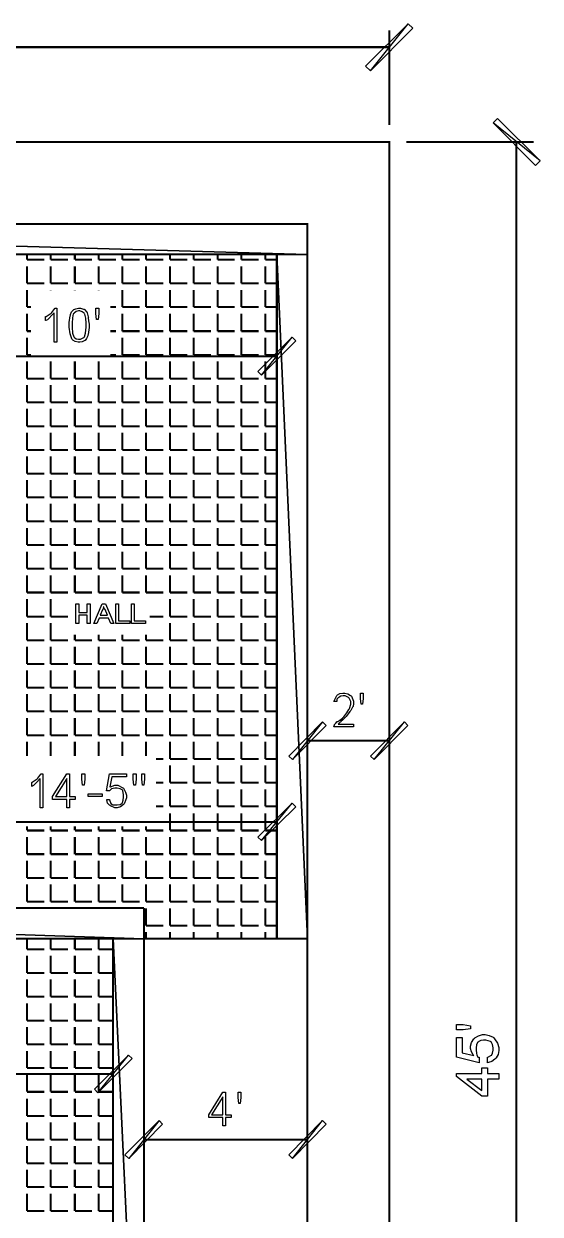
# Model space of a CAD drawing. Extents: x 0.3 to 7.8, y 0.3 to 11.5.
# Drawn here: x 5.24 to 7.78, y 5.43 to 11.29 of the extents above; entities that cross this region are included whole.
import ezdxf

# ---------------------------------------------------------------- set-up
doc = ezdxf.new("R2010")
doc.units = 0
doc.layers.get('0').update_dxf_attribs({"linetype": 'CONTINUOUS'})

msp = doc.modelspace()

# ---------------------------------------------------------------- linework, layer by layer
at = {"color": 0}
for points in [[(6.91997, 11.085), (6.94336, 11.0617), (7.12999, 11.2933), (6.91997, 11.085)], [(6.94336, 11.0617), (7.12999, 11.2933), (7.15169, 11.2717), (6.94336, 11.0617)], [(7.77832, 10.6183), (7.54665, 10.805), (7.56836, 10.8267), (7.77832, 10.6183)], [(7.75499, 10.595), (7.77832, 10.6183), (7.54665, 10.805), (7.75499, 10.595)], [(5.40164, 9.72667), (5.38775, 9.72667), (5.38775, 9.87033), (5.38644, 9.86882), (5.37001, 9.85167), (5.368, 9.84928), (5.36529, 9.84603), (5.35542, 9.83653), (5.34771, 9.83251), (5.34608, 9.83192), (5.34608, 9.85167), (5.34885, 9.85303), (5.3731, 9.86914), (5.37517, 9.87099), (5.37711, 9.87244), (5.39187, 9.89154), (5.39274, 9.89333), (5.40164, 9.89333), (5.40164, 9.72667)], [(5.46289, 9.81), (5.46289, 9.82226), (5.46739, 9.85568), (5.46832, 9.85906), (5.46875, 9.86187), (5.47433, 9.87517), (5.48258, 9.88525), (5.48438, 9.88639), (5.48551, 9.88699), (5.49561, 9.89074), (5.50749, 9.89333), (5.5115, 9.89333), (5.51742, 9.89333), (5.53321, 9.88883), (5.53515, 9.88792), (5.53683, 9.88633), (5.54958, 9.8744), (5.55013, 9.87272), (5.55035, 9.8705), (5.5561, 9.85081), (5.55664, 9.84842), (5.55632, 9.84521), (5.55789, 9.83046), (5.56011, 9.81515), (5.56011, 9.81), (5.56011, 9.79775), (5.55556, 9.76432), (5.55469, 9.76096), (5.55306, 9.75706), (5.54682, 9.74322), (5.54021, 9.73481), (5.53842, 9.73361), (5.53614, 9.73188), (5.52561, 9.72754), (5.51503, 9.72667), (5.5115, 9.72667), (5.50646, 9.72667), (5.49138, 9.7296), (5.47971, 9.73643), (5.47765, 9.73839), (5.4751, 9.74169), (5.46642, 9.76764), (5.46289, 9.79943), (5.46289, 9.81)], [(5.47678, 9.81), (5.47678, 9.80024), (5.47922, 9.77078), (5.48508, 9.7525), (5.48676, 9.75076), (5.48757, 9.74821), (5.49664, 9.74186), (5.50776, 9.74056), (5.5115, 9.74056), (5.51768, 9.74056), (5.53456, 9.74924), (5.53624, 9.75097), (5.53754, 9.75185), (5.54318, 9.76964), (5.54622, 9.79992), (5.54622, 9.81), (5.54622, 9.81874), (5.54411, 9.84483), (5.53933, 9.86328), (5.53797, 9.86556), (5.53614, 9.86789), (5.52642, 9.87597), (5.51503, 9.87944), (5.51129, 9.87944), (5.50754, 9.87944), (5.49631, 9.87642), (5.48639, 9.86936), (5.48438, 9.86729), (5.48247, 9.86458), (5.47771, 9.84506), (5.47678, 9.81879), (5.47678, 9.81)], [(5.59657, 9.83778), (5.59353, 9.86708), (5.59353, 9.89333), (5.60742, 9.89333), (5.60742, 9.86708), (5.60417, 9.83778), (5.59657, 9.83778)], [(6.38997, 9.58165), (6.40831, 9.56332), (6.55832, 9.75), (6.38997, 9.58165)], [(6.40831, 9.56332), (6.55832, 9.75), (6.57667, 9.73167), (6.40831, 9.56332)], [(5.49561, 8.34), (5.49561, 8.43722), (5.5095, 8.43722), (5.5095, 8.39556), (5.55117, 8.39556), (5.55117, 8.43722), (5.56506, 8.43722), (5.56506, 8.34), (5.55117, 8.34), (5.55117, 8.38167), (5.5095, 8.38167), (5.5095, 8.34), (5.49561, 8.34)], [(5.58388, 8.34), (5.62446, 8.43722), (5.64051, 8.43722), (5.6811, 8.34), (5.66721, 8.34), (5.65549, 8.36778), (5.60949, 8.36778), (5.59776, 8.34), (5.58388, 8.34)], [(5.61513, 8.38167), (5.64985, 8.38167), (5.63835, 8.40944), (5.63644, 8.41146), (5.63265, 8.41911), (5.6326, 8.42313), (5.63249, 8.42333), (5.63151, 8.42247), (5.62706, 8.41032), (5.62642, 8.40881), (5.61513, 8.38167)], [(5.69157, 8.34), (5.69157, 8.43722), (5.70546, 8.43722), (5.70546, 8.35389), (5.76101, 8.35389), (5.76101, 8.34), (5.69157, 8.34)], [(5.7685, 8.34), (5.7685, 8.43722), (5.78239, 8.43722), (5.78239, 8.35389), (5.83794, 8.35389), (5.83794, 8.34), (5.7685, 8.34)], [(6.86111, 7.84565), (6.86111, 7.83176), (6.76389, 7.83176), (6.76383, 7.83274), (6.76617, 7.84218), (6.76671, 7.84304), (6.76731, 7.84358), (6.77279, 7.84999), (6.78071, 7.85758), (6.78256, 7.85867), (6.78396, 7.85878), (6.79383, 7.86518), (6.80588, 7.87537), (6.80838, 7.87733), (6.81201, 7.88151), (6.82736, 7.90076), (6.83811, 7.91672), (6.83942, 7.91922), (6.84017, 7.92144), (6.84722, 7.94374), (6.84722, 7.95111), (6.84722, 7.95703), (6.83925, 7.97319), (6.83768, 7.97478), (6.83572, 7.97607), (6.81879, 7.98454), (6.81315, 7.98454), (6.80931, 7.98454), (6.79775, 7.98269), (6.78911, 7.9784), (6.78754, 7.97715), (6.7851, 7.97542), (6.77908, 7.96756), (6.77778, 7.95893), (6.77778, 7.95676), (6.76389, 7.95676), (6.76476, 7.96018), (6.77854, 7.98606), (6.78039, 7.98779), (6.78201, 7.98931), (6.79394, 7.99539), (6.80865, 7.99843), (6.81358, 7.99843), (6.81819, 7.99843), (6.83219, 7.99501), (6.84614, 7.98703), (6.84831, 7.98475), (6.85032, 7.98253), (6.86111, 7.95899), (6.86111, 7.95111), (6.86111, 7.94612), (6.85801, 7.93278), (6.85742, 7.93115), (6.85596, 7.92936), (6.8469, 7.91217), (6.84549, 7.91032), (6.84304, 7.90776), (6.83356, 7.89611), (6.82362, 7.88303), (6.82096, 7.87972), (6.81808, 7.87646), (6.80669, 7.86513), (6.7985, 7.85835), (6.79731, 7.85736), (6.79557, 7.85542), (6.78982, 7.85004), (6.78592, 7.84662), (6.78515, 7.84565), (6.86111, 7.84565)], [(6.89757, 7.94288), (6.89453, 7.97217), (6.89453, 7.99843), (6.90842, 7.99843), (6.90842, 7.97217), (6.90517, 7.94288), (6.89757, 7.94288)], [(6.70833, 7.85667), (6.56, 7.67165), (6.54167, 7.68832), (6.70833, 7.85667)], [(6.72667, 7.83832), (6.70833, 7.85667), (6.56, 7.67165), (6.72667, 7.83832)], [(6.94336, 7.68832), (6.96164, 7.67165), (7.11165, 7.85667), (6.94336, 7.68832)], [(6.96164, 7.67165), (7.11165, 7.85667), (7.12831, 7.83832), (6.96164, 7.67165)], [(5.33328, 7.43332), (5.31939, 7.43332), (5.31939, 7.57699), (5.31808, 7.57547), (5.30165, 7.55832), (5.29964, 7.55593), (5.29693, 7.55268), (5.28706, 7.54318), (5.27935, 7.53917), (5.27772, 7.53857), (5.27772, 7.55832), (5.28049, 7.55968), (5.30474, 7.57579), (5.30681, 7.57764), (5.30875, 7.5791), (5.32351, 7.59819), (5.32438, 7.59999), (5.33328, 7.59999), (5.33328, 7.43332)], [(5.45008, 7.43332), (5.45008, 7.47499), (5.38064, 7.47499), (5.38064, 7.48887), (5.45008, 7.59999), (5.46397, 7.59999), (5.46397, 7.48887), (5.49175, 7.48887), (5.49175, 7.47499), (5.46397, 7.47499), (5.46397, 7.43332), (5.45008, 7.43332)], [(5.45008, 7.48887), (5.45008, 7.57764), (5.39453, 7.48887), (5.45008, 7.48887)], [(5.52821, 7.54443), (5.52518, 7.57374), (5.52518, 7.59999), (5.53907, 7.59999), (5.53907, 7.57374), (5.53581, 7.54443), (5.52821, 7.54443)], [(5.64649, 7.47499), (5.66038, 7.47499), (5.66075, 7.47271), (5.66726, 7.45535), (5.66818, 7.45415), (5.66846, 7.45242), (5.67626, 7.44808), (5.68907, 7.44721), (5.69336, 7.44721), (5.69835, 7.44721), (5.71332, 7.45014), (5.72353, 7.45697), (5.72439, 7.45893), (5.72456, 7.45996), (5.72738, 7.47131), (5.72982, 7.48563), (5.72982, 7.4904), (5.72982, 7.49772), (5.72547, 7.51796), (5.72461, 7.51969), (5.72304, 7.52126), (5.71289, 7.52746), (5.69743, 7.53054), (5.69228, 7.53054), (5.68668, 7.53054), (5.67074, 7.52729), (5.66992, 7.52664), (5.6684, 7.52522), (5.6639, 7.52094), (5.66114, 7.51768), (5.66038, 7.51665), (5.64649, 7.51665), (5.66038, 7.59999), (5.74371, 7.59999), (5.74371, 7.5861), (5.67188, 7.5861), (5.66254, 7.5364), (5.66476, 7.53728), (5.68604, 7.54443), (5.69314, 7.54443), (5.7021, 7.54443), (5.72651, 7.53196), (5.72894, 7.52946), (5.73031, 7.52593), (5.73833, 7.51101), (5.74371, 7.49636), (5.74371, 7.49149), (5.74371, 7.48188), (5.7341, 7.45578), (5.73221, 7.45307), (5.72965, 7.44933), (5.71517, 7.43756), (5.69894, 7.43332), (5.69358, 7.43332), (5.68604, 7.43332), (5.66596, 7.44276), (5.66342, 7.44461), (5.6606, 7.44558), (5.65115, 7.45654), (5.64675, 7.47185), (5.64649, 7.47499)], [(5.7806, 7.54443), (5.77713, 7.57437), (5.77713, 7.59999), (5.79101, 7.59999), (5.79101, 7.57437), (5.78797, 7.54443), (5.7806, 7.54443)], [(5.82206, 7.54443), (5.81879, 7.57437), (5.81879, 7.59999), (5.83268, 7.59999), (5.83268, 7.57437), (5.82943, 7.54443), (5.82206, 7.54443)], [(5.55561, 7.48887), (5.55561, 7.50276), (5.62506, 7.50276), (5.62506, 7.48887), (5.55561, 7.48887)], [(6.38997, 7.28836), (6.40831, 7.27165), (6.55832, 7.45665), (6.38997, 7.28836)], [(6.40831, 7.27165), (6.55832, 7.45665), (6.57667, 7.43832), (6.40831, 7.27165)], [(7.43608, 6.34571), (7.39942, 6.33942), (7.36664, 6.33942), (7.36664, 6.36719), (7.39942, 6.36719), (7.43608, 6.36068), (7.43608, 6.34571)], [(7.51942, 6.17811), (7.51942, 6.20589), (7.52171, 6.20643), (7.53907, 6.2149), (7.54025, 6.2161), (7.54081, 6.21647), (7.5446, 6.22592), (7.54719, 6.24072), (7.54719, 6.24561), (7.54719, 6.25108), (7.54428, 6.26747), (7.53743, 6.28043), (7.53549, 6.28163), (7.53331, 6.28239), (7.51133, 6.28922), (7.50401, 6.28922), (7.49946, 6.28922), (7.48579, 6.28738), (7.47646, 6.2831), (7.47472, 6.28185), (7.472, 6.28011), (7.46522, 6.26807), (7.46386, 6.25028), (7.46386, 6.24431), (7.46386, 6.23964), (7.46485, 6.22558), (7.46712, 6.21556), (7.46778, 6.21371), (7.46804, 6.21153), (7.47174, 6.20535), (7.47672, 6.2054), (7.47775, 6.20589), (7.47775, 6.17811), (7.36664, 6.20589), (7.36664, 6.30311), (7.39442, 6.30311), (7.39442, 6.22715), (7.45215, 6.21392), (7.44928, 6.21636), (7.43983, 6.23204), (7.43608, 6.24778), (7.43608, 6.25299), (7.43608, 6.25906), (7.44075, 6.27713), (7.45161, 6.29531), (7.45475, 6.29833), (7.45742, 6.30072), (7.47526, 6.31119), (7.4955, 6.317), (7.50228, 6.317), (7.5084, 6.317), (7.52681, 6.31288), (7.54688, 6.30328), (7.55024, 6.30051), (7.5541, 6.29622), (7.56842, 6.27522), (7.57497, 6.25288), (7.57497, 6.24539), (7.57497, 6.23856), (7.57118, 6.21793), (7.56228, 6.20176), (7.55979, 6.19874), (7.55621, 6.19521), (7.54053, 6.18375), (7.5236, 6.17854), (7.51942, 6.17811)], [(5.58664, 6.04833), (5.60335, 6.03), (5.75331, 6.215), (5.58664, 6.04833)], [(5.60335, 6.03), (5.75331, 6.215), (5.77165, 6.19835), (5.60335, 6.03)], [(7.57497, 6.09717), (7.51942, 6.09717), (7.51942, 6.01383), (7.49164, 6.01383), (7.36664, 6.11106), (7.36664, 6.12494), (7.49164, 6.12494), (7.49164, 6.15272), (7.51942, 6.15272), (7.51942, 6.12494), (7.57497, 6.12494), (7.57497, 6.09717)], [(7.49164, 6.09717), (7.41743, 6.09717), (7.49164, 6.04226), (7.49164, 6.09717)], [(6.21778, 5.86675), (6.21778, 5.90842), (6.14833, 5.90842), (6.14833, 5.92231), (6.21778, 6.03342), (6.23167, 6.03342), (6.23167, 5.92231), (6.25944, 5.92231), (6.25944, 5.90842), (6.23167, 5.90842), (6.23167, 5.86675), (6.21778, 5.86675)], [(6.21778, 5.92231), (6.21778, 6.01107), (6.16222, 5.92231), (6.21778, 5.92231)], [(6.2959, 5.97786), (6.29286, 6.00717), (6.29286, 6.03342), (6.30675, 6.03342), (6.30675, 6.00717), (6.3035, 5.97786), (6.2959, 5.97786)], [(5.905, 5.89333), (5.75499, 5.70665), (5.73665, 5.72499), (5.905, 5.89333)], [(5.92165, 5.875), (5.905, 5.89333), (5.75499, 5.70665), (5.92165, 5.875)], [(6.54167, 5.72499), (6.56, 5.70665), (6.70833, 5.89333), (6.54167, 5.72499)], [(6.56, 5.70665), (6.70833, 5.89333), (6.72667, 5.875), (6.56, 5.70665)]]:
    msp.add_lwpolyline(points, close=True, dxfattribs=at)
at = {"color": 0, "const_width": 0.01}
for points in [[(7.03668, 10.795), (7.03668, 11.2617)], [(1.00168, 11.1783), (7.03668, 11.1783)], [(7.12001, 10.7116), (7.74669, 10.7116)], [(7.66168, 1.66), (7.66168, 10.7116)], [(6.48335, 9.33664), (6.48335, 9.72331)], [(4.47168, 9.65668), (6.48335, 9.65668)], [(6.48335, 8.25667), (6.48335, 7.29665)], [(6.63336, 7.76335), (7.03668, 7.76335)], [(3.59169, 7.36333), (6.48335, 7.36333)], [(3.66667, 6.12332), (5.67833, 6.12332)], [(5.83003, 6.02001), (5.83003, 5.73335)], [(6.63336, 6.02001), (6.63336, 5.73335)], [(5.83003, 5.80003), (6.63336, 5.80003)]]:
    msp.add_lwpolyline(points, dxfattribs=at)
at = {"color": 5, "const_width": 0.01}
msp.add_lwpolyline([(1.00168, 1.66), (7.03668, 1.66), (7.03668, 10.7116), (1.00168, 10.7116), (1.00168, 1.66)], close=True, dxfattribs=at)
for points in [[(6.63336, 2.11333), (6.63336, 10.3083), (1.35335, 10.3083), (1.35335, 2.11333)], [(6.48335, 10.1583), (1.50499, 10.1583), (1.50499, 6.94)], [(6.48335, 6.78836), (6.48335, 10.1583)], [(5.83003, 6.94), (3.59169, 6.94)], [(5.83003, 3.41997), (5.83003, 6.94)], [(3.66667, 6.78836), (5.67833, 6.78836)], [(5.67833, 3.57167), (5.67833, 6.78836)], [(6.48335, 6.78836), (5.83003, 6.78836)], [(6.48335, 6.78836), (6.63336, 6.78836)]]:
    msp.add_lwpolyline(points, dxfattribs=at)
at = {"color": 92}
for points in [[(1.35335, 10.3083), (6.63336, 10.1583), (1.35335, 10.1583), (1.35335, 10.3083)], [(1.35335, 10.3083), (6.63336, 10.3083), (6.63336, 10.1583), (1.35335, 10.3083)], [(6.48335, 10.1583), (6.63336, 6.78836), (6.48335, 6.78836), (6.48335, 10.1583)], [(6.48335, 10.1583), (6.63336, 10.1583), (6.63336, 6.78836), (6.48335, 10.1583)], [(1.35335, 6.94), (5.83003, 6.78836), (1.35335, 6.78836), (1.35335, 6.94)], [(1.35335, 6.94), (5.83003, 6.94), (5.83003, 6.78836), (1.35335, 6.94)], [(5.67833, 6.78836), (5.83003, 3.57167), (5.67833, 3.57167), (5.67833, 6.78836)], [(5.67833, 6.78836), (5.83003, 6.78836), (5.83003, 3.57167), (5.67833, 6.78836)]]:
    msp.add_lwpolyline(points, close=True, dxfattribs=at)
at = {"color": 6, "const_width": 0.01}
for points in [[(5.25499, 10.1317), (5.25499, 10.1583)], [(5.37169, 10.1317), (5.37169, 10.1583)], [(5.49001, 10.1317), (5.49001, 10.1583)], [(5.60667, 10.1317), (5.60667, 10.1583)], [(5.72331, 10.1317), (5.72331, 10.1583)], [(5.84, 10.1317), (5.84, 10.1583)], [(5.95833, 10.1317), (5.95833, 10.1583)], [(6.07497, 10.1317), (6.07497, 10.1583)], [(6.19168, 10.1317), (6.19168, 10.1583)], [(6.30832, 10.1317), (6.30832, 10.1583)], [(6.42665, 10.1317), (6.42665, 10.1583)], [(5.25499, 10.1317), (5.34, 10.1317)], [(5.25499, 10.015), (5.25499, 10.1)], [(5.37169, 10.1317), (5.45665, 10.1317)], [(5.37169, 10.015), (5.37169, 10.1)], [(5.49001, 10.1317), (5.57497, 10.1317)], [(5.49001, 10.015), (5.49001, 10.1)], [(5.60667, 10.1317), (5.69168, 10.1317)], [(5.60667, 10.015), (5.60667, 10.1)], [(5.72331, 10.1317), (5.80832, 10.1317)], [(5.72331, 10.015), (5.72331, 10.1)], [(5.84, 10.1317), (5.92503, 10.1317)], [(5.84, 10.015), (5.84, 10.1)], [(5.95833, 10.1317), (6.04335, 10.1317)], [(5.95833, 10.015), (5.95833, 10.1)], [(6.07497, 10.1317), (6.16, 10.1317)], [(6.07497, 10.015), (6.07497, 10.1)], [(6.19168, 10.1317), (6.27669, 10.1317)], [(6.19168, 10.015), (6.19168, 10.1)], [(6.30832, 10.1317), (6.39333, 10.1317)], [(6.30832, 10.015), (6.30832, 10.1)], [(6.42665, 10.1317), (6.48335, 10.1317)], [(6.42665, 10.015), (6.42665, 10.1)], [(5.25499, 10.015), (5.34, 10.015)], [(5.25499, 9.89833), (5.25499, 9.98335)], [(5.37169, 10.015), (5.45665, 10.015)], [(5.37169, 9.98167), (5.37169, 9.98335)], [(5.49001, 10.015), (5.57497, 10.015)], [(5.49001, 9.98167), (5.49001, 9.98335)], [(5.60667, 10.015), (5.69168, 10.015)], [(5.60667, 9.98167), (5.60667, 9.98335)], [(5.72331, 10.015), (5.80832, 10.015)], [(5.72331, 9.89833), (5.72331, 9.98335)], [(5.84, 10.015), (5.92503, 10.015)], [(5.84, 9.89833), (5.84, 9.98335)], [(5.95833, 10.015), (6.04335, 10.015)], [(5.95833, 9.89833), (5.95833, 9.98335)], [(6.07497, 10.015), (6.16, 10.015)], [(6.07497, 9.89833), (6.07497, 9.98335)], [(6.19168, 10.015), (6.27669, 10.015)], [(6.19168, 9.89833), (6.19168, 9.98335)], [(6.30832, 10.015), (6.39333, 10.015)], [(6.30832, 9.89833), (6.30832, 9.98335)], [(6.42665, 10.015), (6.48335, 10.015)], [(6.42665, 9.89833), (6.42665, 9.98335)], [(5.25499, 9.89833), (5.27501, 9.89833)], [(5.25499, 9.78), (5.25499, 9.86664)], [(5.66499, 9.89833), (5.69168, 9.89833)], [(5.72331, 9.89833), (5.80832, 9.89833)], [(5.72331, 9.78), (5.72331, 9.86664)], [(5.84, 9.89833), (5.92503, 9.89833)], [(5.84, 9.78), (5.84, 9.86664)], [(5.95833, 9.89833), (6.04335, 9.89833)], [(5.95833, 9.78), (5.95833, 9.86664)], [(6.07497, 9.89833), (6.16, 9.89833)], [(6.07497, 9.78), (6.07497, 9.86664)], [(6.19168, 9.89833), (6.27669, 9.89833)], [(6.19168, 9.78), (6.19168, 9.86664)], [(6.30832, 9.89833), (6.39333, 9.89833)], [(6.30832, 9.78), (6.30832, 9.86664)], [(6.42665, 9.89833), (6.48335, 9.89833)], [(6.42665, 9.78), (6.42665, 9.86664)], [(5.25499, 9.78), (5.27501, 9.78)], [(5.25499, 9.66336), (5.25499, 9.74832)], [(5.66499, 9.78), (5.69168, 9.78)], [(5.72331, 9.78), (5.80832, 9.78)], [(5.72331, 9.66336), (5.72331, 9.74832)], [(5.84, 9.78), (5.92503, 9.78)], [(5.84, 9.66336), (5.84, 9.74832)], [(5.95833, 9.78), (6.04335, 9.78)], [(5.95833, 9.66336), (5.95833, 9.74832)], [(6.07497, 9.78), (6.16, 9.78)], [(6.07497, 9.66336), (6.07497, 9.74832)], [(6.19168, 9.78), (6.27669, 9.78)], [(6.19168, 9.66336), (6.19168, 9.74832)], [(6.30832, 9.78), (6.39333, 9.78)], [(6.30832, 9.66336), (6.30832, 9.74832)], [(6.42665, 9.78), (6.48335, 9.78)], [(6.42665, 9.66336), (6.42665, 9.74832)], [(5.25499, 9.66336), (5.27501, 9.66336)], [(5.25499, 9.54665), (5.25499, 9.63167)], [(5.37169, 9.54665), (5.37169, 9.63167)], [(5.49001, 9.54665), (5.49001, 9.63167)], [(5.60667, 9.54665), (5.60667, 9.63167)], [(5.66499, 9.66336), (5.69168, 9.66336)], [(5.72331, 9.66336), (5.80832, 9.66336)], [(5.72331, 9.54665), (5.72331, 9.63167)], [(5.84, 9.66336), (5.92503, 9.66336)], [(5.84, 9.54665), (5.84, 9.63167)], [(5.95833, 9.66336), (6.04335, 9.66336)], [(5.95833, 9.54665), (5.95833, 9.63167)], [(6.07497, 9.66336), (6.16, 9.66336)], [(6.07497, 9.54665), (6.07497, 9.63167)], [(6.19168, 9.66336), (6.27669, 9.66336)], [(6.19168, 9.54665), (6.19168, 9.63167)], [(6.30832, 9.66336), (6.39333, 9.66336)], [(6.30832, 9.54665), (6.30832, 9.63167)], [(6.42665, 9.66336), (6.48335, 9.66336)], [(6.42665, 9.54665), (6.42665, 9.63167)], [(5.25499, 9.54665), (5.34, 9.54665)], [(5.25499, 9.43001), (5.25499, 9.51497)], [(5.37169, 9.54665), (5.45665, 9.54665)], [(5.37169, 9.43001), (5.37169, 9.51497)], [(5.49001, 9.54665), (5.57497, 9.54665)], [(5.49001, 9.43001), (5.49001, 9.51497)], [(5.60667, 9.54665), (5.69168, 9.54665)], [(5.60667, 9.43001), (5.60667, 9.51497)], [(5.72331, 9.54665), (5.80832, 9.54665)], [(5.72331, 9.43001), (5.72331, 9.51497)], [(5.84, 9.54665), (5.92503, 9.54665)], [(5.84, 9.43001), (5.84, 9.51497)], [(5.95833, 9.54665), (6.04335, 9.54665)], [(5.95833, 9.43001), (5.95833, 9.51497)], [(6.07497, 9.54665), (6.16, 9.54665)], [(6.07497, 9.43001), (6.07497, 9.51497)], [(6.19168, 9.54665), (6.27669, 9.54665)], [(6.19168, 9.43001), (6.19168, 9.51497)], [(6.30832, 9.54665), (6.39333, 9.54665)], [(6.30832, 9.43001), (6.30832, 9.51497)], [(6.42665, 9.54665), (6.48335, 9.54665)], [(6.42665, 9.43001), (6.42665, 9.51497)], [(5.25499, 9.43001), (5.34, 9.43001)], [(5.25499, 9.31168), (5.25499, 9.39833)], [(5.37169, 9.43001), (5.45665, 9.43001)], [(5.37169, 9.31168), (5.37169, 9.39833)], [(5.49001, 9.43001), (5.57497, 9.43001)], [(5.49001, 9.31168), (5.49001, 9.39833)], [(5.60667, 9.43001), (5.69168, 9.43001)], [(5.60667, 9.31168), (5.60667, 9.39833)], [(5.72331, 9.43001), (5.80832, 9.43001)], [(5.72331, 9.31168), (5.72331, 9.39833)], [(5.84, 9.43001), (5.92503, 9.43001)], [(5.84, 9.31168), (5.84, 9.39833)], [(5.95833, 9.43001), (6.04335, 9.43001)], [(5.95833, 9.31168), (5.95833, 9.39833)], [(6.07497, 9.43001), (6.16, 9.43001)], [(6.07497, 9.31168), (6.07497, 9.39833)], [(6.19168, 9.43001), (6.27669, 9.43001)], [(6.19168, 9.31168), (6.19168, 9.39833)], [(6.30832, 9.43001), (6.39333, 9.43001)], [(6.30832, 9.31168), (6.30832, 9.39833)], [(6.42665, 9.43001), (6.48335, 9.43001)], [(6.42665, 9.31168), (6.42665, 9.39833)], [(5.25499, 9.31168), (5.34, 9.31168)], [(5.25499, 9.19499), (5.25499, 9.28)], [(5.37169, 9.31168), (5.45665, 9.31168)], [(5.37169, 9.19499), (5.37169, 9.28)], [(5.49001, 9.31168), (5.57497, 9.31168)], [(5.49001, 9.19499), (5.49001, 9.28)], [(5.60667, 9.31168), (5.69168, 9.31168)], [(5.60667, 9.19499), (5.60667, 9.28)], [(5.72331, 9.31168), (5.80832, 9.31168)], [(5.72331, 9.19499), (5.72331, 9.28)], [(5.84, 9.31168), (5.92503, 9.31168)], [(5.84, 9.19499), (5.84, 9.28)], [(5.95833, 9.31168), (6.04335, 9.31168)], [(5.95833, 9.19499), (5.95833, 9.28)], [(6.07497, 9.31168), (6.16, 9.31168)], [(6.07497, 9.19499), (6.07497, 9.28)], [(6.19168, 9.31168), (6.27669, 9.31168)], [(6.19168, 9.19499), (6.19168, 9.28)], [(6.30832, 9.31168), (6.39333, 9.31168)], [(6.30832, 9.19499), (6.30832, 9.28)], [(6.42665, 9.31168), (6.48335, 9.31168)], [(6.42665, 9.19499), (6.42665, 9.28)], [(5.25499, 9.19499), (5.34, 9.19499)], [(5.25499, 9.07835), (5.25499, 9.16336)], [(5.37169, 9.19499), (5.45665, 9.19499)], [(5.37169, 9.07835), (5.37169, 9.16336)], [(5.49001, 9.19499), (5.57497, 9.19499)], [(5.49001, 9.07835), (5.49001, 9.16336)], [(5.60667, 9.19499), (5.69168, 9.19499)], [(5.60667, 9.07835), (5.60667, 9.16336)], [(5.72331, 9.19499), (5.80832, 9.19499)], [(5.72331, 9.07835), (5.72331, 9.16336)], [(5.84, 9.19499), (5.92503, 9.19499)], [(5.84, 9.07835), (5.84, 9.16336)], [(5.95833, 9.19499), (6.04335, 9.19499)], [(5.95833, 9.07835), (5.95833, 9.16336)], [(6.07497, 9.19499), (6.16, 9.19499)], [(6.07497, 9.07835), (6.07497, 9.16336)], [(6.19168, 9.19499), (6.27669, 9.19499)], [(6.19168, 9.07835), (6.19168, 9.16336)], [(6.30832, 9.19499), (6.39333, 9.19499)], [(6.30832, 9.07835), (6.30832, 9.16336)], [(6.42665, 9.19499), (6.48335, 9.19499)], [(6.42665, 9.07835), (6.42665, 9.16336)], [(5.25499, 9.07835), (5.34, 9.07835)], [(5.25499, 8.96164), (5.25499, 9.04665)], [(5.37169, 9.07835), (5.45665, 9.07835)], [(5.37169, 8.96164), (5.37169, 9.04665)], [(5.49001, 9.07835), (5.57497, 9.07835)], [(5.49001, 8.96164), (5.49001, 9.04665)], [(5.60667, 9.07835), (5.69168, 9.07835)], [(5.60667, 8.96164), (5.60667, 9.04665)], [(5.72331, 9.07835), (5.80832, 9.07835)], [(5.72331, 8.96164), (5.72331, 9.04665)], [(5.84, 9.07835), (5.92503, 9.07835)], [(5.84, 8.96164), (5.84, 9.04665)], [(5.95833, 9.07835), (6.04335, 9.07835)], [(5.95833, 8.96164), (5.95833, 9.04665)], [(6.07497, 9.07835), (6.16, 9.07835)], [(6.07497, 8.96164), (6.07497, 9.04665)], [(6.19168, 9.07835), (6.27669, 9.07835)], [(6.19168, 8.96164), (6.19168, 9.04665)], [(6.30832, 9.07835), (6.39333, 9.07835)], [(6.30832, 8.96164), (6.30832, 9.04665)], [(6.42665, 9.07835), (6.48335, 9.07835)], [(6.42665, 8.96164), (6.42665, 9.04665)], [(5.25499, 8.96164), (5.34, 8.96164)], [(5.25499, 8.84332), (5.25499, 8.93001)], [(5.37169, 8.96164), (5.45665, 8.96164)], [(5.37169, 8.84332), (5.37169, 8.93001)], [(5.49001, 8.96164), (5.57497, 8.96164)], [(5.49001, 8.84332), (5.49001, 8.93001)], [(5.60667, 8.96164), (5.69168, 8.96164)], [(5.60667, 8.84332), (5.60667, 8.93001)], [(5.72331, 8.96164), (5.80832, 8.96164)], [(5.72331, 8.84332), (5.72331, 8.93001)], [(5.84, 8.96164), (5.92503, 8.96164)], [(5.84, 8.84332), (5.84, 8.93001)], [(5.95833, 8.96164), (6.04335, 8.96164)], [(5.95833, 8.84332), (5.95833, 8.93001)], [(6.07497, 8.96164), (6.16, 8.96164)], [(6.07497, 8.84332), (6.07497, 8.93001)], [(6.19168, 8.96164), (6.27669, 8.96164)], [(6.19168, 8.84332), (6.19168, 8.93001)], [(6.30832, 8.96164), (6.39333, 8.96164)], [(6.30832, 8.84332), (6.30832, 8.93001)], [(6.42665, 8.96164), (6.48335, 8.96164)], [(6.42665, 8.84332), (6.42665, 8.93001)], [(5.25499, 8.84332), (5.34, 8.84332)], [(5.25499, 8.72667), (5.25499, 8.81168)], [(5.37169, 8.84332), (5.45665, 8.84332)], [(5.37169, 8.72667), (5.37169, 8.81168)], [(5.49001, 8.84332), (5.57497, 8.84332)], [(5.49001, 8.72667), (5.49001, 8.81168)], [(5.60667, 8.84332), (5.69168, 8.84332)], [(5.60667, 8.72667), (5.60667, 8.81168)], [(5.72331, 8.84332), (5.80832, 8.84332)], [(5.72331, 8.72667), (5.72331, 8.81168)], [(5.84, 8.84332), (5.92503, 8.84332)], [(5.84, 8.72667), (5.84, 8.81168)], [(5.95833, 8.84332), (6.04335, 8.84332)], [(5.95833, 8.72667), (5.95833, 8.81168)], [(6.07497, 8.84332), (6.16, 8.84332)], [(6.07497, 8.72667), (6.07497, 8.81168)], [(6.19168, 8.84332), (6.27669, 8.84332)], [(6.19168, 8.72667), (6.19168, 8.81168)], [(6.30832, 8.84332), (6.39333, 8.84332)], [(6.30832, 8.72667), (6.30832, 8.81168)], [(6.42665, 8.84332), (6.48335, 8.84332)], [(6.42665, 8.72667), (6.42665, 8.81168)], [(5.25499, 8.72667), (5.34, 8.72667)], [(5.25499, 8.61003), (5.25499, 8.69499)], [(5.37169, 8.72667), (5.45665, 8.72667)], [(5.37169, 8.61003), (5.37169, 8.69499)], [(5.49001, 8.72667), (5.57497, 8.72667)], [(5.49001, 8.61003), (5.49001, 8.69499)], [(5.60667, 8.72667), (5.69168, 8.72667)], [(5.60667, 8.61003), (5.60667, 8.69499)], [(5.72331, 8.72667), (5.80832, 8.72667)], [(5.72331, 8.61003), (5.72331, 8.69499)], [(5.84, 8.72667), (5.92503, 8.72667)], [(5.84, 8.61003), (5.84, 8.69499)], [(5.95833, 8.72667), (6.04335, 8.72667)], [(5.95833, 8.61003), (5.95833, 8.69499)], [(6.07497, 8.72667), (6.16, 8.72667)], [(6.07497, 8.61003), (6.07497, 8.69499)], [(6.19168, 8.72667), (6.27669, 8.72667)], [(6.19168, 8.61003), (6.19168, 8.69499)], [(6.30832, 8.72667), (6.39333, 8.72667)], [(6.30832, 8.61003), (6.30832, 8.69499)], [(6.42665, 8.72667), (6.48335, 8.72667)], [(6.42665, 8.61003), (6.42665, 8.69499)], [(5.25499, 8.61003), (5.34, 8.61003)], [(5.25499, 8.49333), (5.25499, 8.57835)], [(5.37169, 8.61003), (5.45665, 8.61003)], [(5.37169, 8.49333), (5.37169, 8.57835)], [(5.49001, 8.61003), (5.57497, 8.61003)], [(5.49001, 8.49333), (5.49001, 8.57835)], [(5.60667, 8.61003), (5.69168, 8.61003)], [(5.60667, 8.49333), (5.60667, 8.57835)], [(5.72331, 8.61003), (5.80832, 8.61003)], [(5.72331, 8.49333), (5.72331, 8.57835)], [(5.84, 8.61003), (5.92503, 8.61003)], [(5.84, 8.49333), (5.84, 8.57835)], [(5.95833, 8.61003), (6.04335, 8.61003)], [(5.95833, 8.49333), (5.95833, 8.57835)], [(6.07497, 8.61003), (6.16, 8.61003)], [(6.07497, 8.49333), (6.07497, 8.57835)], [(6.19168, 8.61003), (6.27669, 8.61003)], [(6.19168, 8.49333), (6.19168, 8.57835)], [(6.30832, 8.61003), (6.39333, 8.61003)], [(6.30832, 8.49333), (6.30832, 8.57835)], [(6.42665, 8.61003), (6.48335, 8.61003)], [(6.42665, 8.49333), (6.42665, 8.57835)], [(5.25499, 8.49333), (5.34, 8.49333)], [(5.37169, 8.49333), (5.45665, 8.49333)], [(5.49001, 8.49333), (5.57497, 8.49333)], [(5.60667, 8.49333), (5.69168, 8.49333)], [(5.72331, 8.49333), (5.80832, 8.49333)], [(5.84, 8.49333), (5.92503, 8.49333)], [(5.95833, 8.49333), (6.04335, 8.49333)], [(6.07497, 8.49333), (6.16, 8.49333)], [(6.19168, 8.49333), (6.27669, 8.49333)], [(6.30832, 8.49333), (6.39333, 8.49333)], [(6.42665, 8.49333), (6.48335, 8.49333)], [(5.25499, 8.375), (5.25499, 8.46164)], [(5.37169, 8.375), (5.37169, 8.46164)], [(5.95833, 8.375), (5.95833, 8.46164)], [(6.07497, 8.375), (6.07497, 8.46164)], [(6.19168, 8.375), (6.19168, 8.46164)], [(6.30832, 8.375), (6.30832, 8.46164)], [(6.42665, 8.375), (6.42665, 8.46164)], [(5.25499, 8.375), (5.34, 8.375)], [(5.25499, 8.25836), (5.25499, 8.34332)], [(5.37169, 8.375), (5.45665, 8.375)], [(5.37169, 8.25836), (5.37169, 8.34332)], [(5.85835, 8.375), (5.92503, 8.375)], [(5.95833, 8.375), (6.04335, 8.375)], [(5.95833, 8.25836), (5.95833, 8.34332)], [(6.07497, 8.375), (6.16, 8.375)], [(6.07497, 8.25836), (6.07497, 8.34332)], [(6.19168, 8.375), (6.27669, 8.375)], [(6.19168, 8.25836), (6.19168, 8.34332)], [(6.30832, 8.375), (6.39333, 8.375)], [(6.30832, 8.25836), (6.30832, 8.34332)], [(6.42665, 8.375), (6.48335, 8.375)], [(6.42665, 8.25836), (6.42665, 8.34332)], [(5.49001, 8.25836), (5.49001, 8.285)], [(5.60667, 8.25836), (5.60667, 8.285)], [(5.72331, 8.25836), (5.72331, 8.285)], [(5.84, 8.25836), (5.84, 8.285)], [(5.25499, 8.25836), (5.34, 8.25836)], [(5.25499, 8.14165), (5.25499, 8.22667)], [(5.37169, 8.25836), (5.45665, 8.25836)], [(5.37169, 8.14165), (5.37169, 8.22667)], [(5.49001, 8.25836), (5.57497, 8.25836)], [(5.49001, 8.14165), (5.49001, 8.22667)], [(5.60667, 8.25836), (5.69168, 8.25836)], [(5.60667, 8.14165), (5.60667, 8.22667)], [(5.72331, 8.25836), (5.80832, 8.25836)], [(5.72331, 8.14165), (5.72331, 8.22667)], [(5.84, 8.25836), (5.92503, 8.25836)], [(5.84, 8.14165), (5.84, 8.22667)], [(5.95833, 8.25836), (6.04335, 8.25836)], [(5.95833, 8.14165), (5.95833, 8.22667)], [(6.07497, 8.25836), (6.16, 8.25836)], [(6.07497, 8.14165), (6.07497, 8.22667)], [(6.19168, 8.25836), (6.27669, 8.25836)], [(6.19168, 8.14165), (6.19168, 8.22667)], [(6.30832, 8.25836), (6.39333, 8.25836)], [(6.30832, 8.14165), (6.30832, 8.22667)], [(6.42665, 8.25836), (6.48335, 8.25836)], [(6.42665, 8.14165), (6.42665, 8.22667)], [(5.25499, 8.14165), (5.34, 8.14165)], [(5.37169, 8.14165), (5.45665, 8.14165)], [(5.49001, 8.14165), (5.57497, 8.14165)], [(5.60667, 8.14165), (5.69168, 8.14165)], [(5.72331, 8.14165), (5.80832, 8.14165)], [(5.84, 8.14165), (5.92503, 8.14165)], [(5.95833, 8.14165), (6.04335, 8.14165)], [(6.07497, 8.14165), (6.16, 8.14165)], [(6.19168, 8.14165), (6.27669, 8.14165)], [(6.30832, 8.14165), (6.39333, 8.14165)], [(6.42665, 8.14165), (6.48335, 8.14165)], [(5.25499, 8.02501), (5.25499, 8.11003)], [(5.37169, 8.02501), (5.37169, 8.11003)], [(5.49001, 8.02501), (5.49001, 8.11003)], [(5.60667, 8.02501), (5.60667, 8.11003)], [(5.72331, 8.02501), (5.72331, 8.11003)], [(5.84, 8.02501), (5.84, 8.11003)], [(5.95833, 8.02501), (5.95833, 8.11003)], [(6.07497, 8.02501), (6.07497, 8.11003)], [(6.19168, 8.02501), (6.19168, 8.11003)], [(6.30832, 8.02501), (6.30832, 8.11003)], [(6.42665, 8.02501), (6.42665, 8.11003)], [(5.25499, 8.02501), (5.34, 8.02501)], [(5.37169, 8.02501), (5.45665, 8.02501)], [(5.49001, 8.02501), (5.57497, 8.02501)], [(5.60667, 8.02501), (5.69168, 8.02501)], [(5.72331, 8.02501), (5.80832, 8.02501)], [(5.84, 8.02501), (5.92503, 8.02501)], [(5.95833, 8.02501), (6.04335, 8.02501)], [(6.07497, 8.02501), (6.16, 8.02501)], [(6.19168, 8.02501), (6.27669, 8.02501)], [(6.30832, 8.02501), (6.39333, 8.02501)], [(6.42665, 8.02501), (6.48335, 8.02501)], [(5.25499, 7.90831), (5.25499, 7.99333)], [(5.37169, 7.90831), (5.37169, 7.99333)], [(5.49001, 7.90831), (5.49001, 7.99333)], [(5.60667, 7.90831), (5.60667, 7.99333)], [(5.72331, 7.90831), (5.72331, 7.99333)], [(5.84, 7.90831), (5.84, 7.99333)], [(5.95833, 7.90831), (5.95833, 7.99333)], [(6.07497, 7.90831), (6.07497, 7.99333)], [(6.19168, 7.90831), (6.19168, 7.99333)], [(6.30832, 7.90831), (6.30832, 7.99333)], [(6.42665, 7.90831), (6.42665, 7.99333)], [(5.25499, 7.90831), (5.34, 7.90831)], [(5.37169, 7.90831), (5.45665, 7.90831)], [(5.49001, 7.90831), (5.57497, 7.90831)], [(5.60667, 7.90831), (5.69168, 7.90831)], [(5.72331, 7.90831), (5.80832, 7.90831)], [(5.84, 7.90831), (5.92503, 7.90831)], [(5.95833, 7.90831), (6.04335, 7.90831)], [(6.07497, 7.90831), (6.16, 7.90831)], [(6.19168, 7.90831), (6.27669, 7.90831)], [(6.30832, 7.90831), (6.39333, 7.90831)], [(6.42665, 7.90831), (6.48335, 7.90831)], [(5.25499, 7.78999), (5.25499, 7.875)], [(5.37169, 7.78999), (5.37169, 7.875)], [(5.49001, 7.78999), (5.49001, 7.875)], [(5.60667, 7.78999), (5.60667, 7.875)], [(5.72331, 7.78999), (5.72331, 7.875)], [(5.84, 7.78999), (5.84, 7.875)], [(5.95833, 7.78999), (5.95833, 7.875)], [(6.07497, 7.78999), (6.07497, 7.875)], [(6.19168, 7.78999), (6.19168, 7.875)], [(6.30832, 7.78999), (6.30832, 7.875)], [(6.42665, 7.78999), (6.42665, 7.875)], [(5.25499, 7.78999), (5.34, 7.78999)], [(5.37169, 7.78999), (5.45665, 7.78999)], [(5.49001, 7.78999), (5.57497, 7.78999)], [(5.60667, 7.78999), (5.69168, 7.78999)], [(5.72331, 7.78999), (5.80832, 7.78999)], [(5.84, 7.78999), (5.92503, 7.78999)], [(5.95833, 7.78999), (6.04335, 7.78999)], [(6.07497, 7.78999), (6.16, 7.78999)], [(6.19168, 7.78999), (6.27669, 7.78999)], [(6.30832, 7.78999), (6.39333, 7.78999)], [(6.42665, 7.78999), (6.48335, 7.78999)], [(5.25499, 7.68832), (5.25499, 7.75836)], [(5.37169, 7.68832), (5.37169, 7.75836)], [(5.49001, 7.68832), (5.49001, 7.75836)], [(5.60667, 7.68832), (5.60667, 7.75836)], [(5.72331, 7.68832), (5.72331, 7.75836)], [(5.84, 7.68832), (5.84, 7.75836)], [(5.95833, 7.67333), (5.95833, 7.75836)], [(6.07497, 7.67333), (6.07497, 7.75836)], [(6.19168, 7.67333), (6.19168, 7.75836)], [(6.30832, 7.67333), (6.30832, 7.75836)], [(6.42665, 7.67333), (6.42665, 7.75836)], [(5.88835, 7.67333), (5.92503, 7.67333)], [(5.95833, 7.67333), (6.04335, 7.67333)], [(6.07497, 7.67333), (6.16, 7.67333)], [(6.19168, 7.67333), (6.27669, 7.67333)], [(6.30832, 7.67333), (6.39333, 7.67333)], [(6.42665, 7.67333), (6.48335, 7.67333)], [(5.95833, 7.55664), (5.95833, 7.64165)], [(6.07497, 7.55664), (6.07497, 7.64165)], [(6.19168, 7.55664), (6.19168, 7.64165)], [(6.30832, 7.55664), (6.30832, 7.64165)], [(6.42665, 7.55664), (6.42665, 7.64165)], [(5.88835, 7.55664), (5.92503, 7.55664)], [(5.95833, 7.55664), (6.04335, 7.55664)], [(6.07497, 7.55664), (6.16, 7.55664)], [(6.19168, 7.55664), (6.27669, 7.55664)], [(6.30832, 7.55664), (6.39333, 7.55664)], [(6.42665, 7.55664), (6.48335, 7.55664)], [(5.95833, 7.44), (5.95833, 7.52501)], [(6.07497, 7.44), (6.07497, 7.52501)], [(6.19168, 7.44), (6.19168, 7.52501)], [(6.30832, 7.44), (6.30832, 7.52501)], [(6.42665, 7.44), (6.42665, 7.52501)], [(5.88835, 7.44), (5.92503, 7.44)], [(5.95833, 7.44), (6.04335, 7.44)], [(6.07497, 7.44), (6.16, 7.44)], [(6.19168, 7.44), (6.27669, 7.44)], [(6.30832, 7.44), (6.39333, 7.44)], [(6.42665, 7.44), (6.48335, 7.44)], [(5.95833, 7.32167), (5.95833, 7.40668)], [(6.07497, 7.32167), (6.07497, 7.40668)], [(6.19168, 7.32167), (6.19168, 7.40668)], [(6.30832, 7.32167), (6.30832, 7.40668)], [(6.42665, 7.32167), (6.42665, 7.40668)], [(5.25499, 7.32167), (5.25499, 7.34169)], [(5.25499, 7.32167), (5.34, 7.32167)], [(5.37169, 7.32167), (5.37169, 7.34169)], [(5.37169, 7.32167), (5.45665, 7.32167)], [(5.49001, 7.32167), (5.49001, 7.34169)], [(5.49001, 7.32167), (5.57497, 7.32167)], [(5.60667, 7.32167), (5.60667, 7.34169)], [(5.60667, 7.32167), (5.69168, 7.32167)], [(5.72331, 7.32167), (5.72331, 7.34169)], [(5.72331, 7.32167), (5.80832, 7.32167)], [(5.84, 7.32167), (5.84, 7.34169)], [(5.84, 7.32167), (5.92503, 7.32167)], [(5.95833, 7.32167), (6.04335, 7.32167)], [(6.07497, 7.32167), (6.16, 7.32167)], [(6.19168, 7.32167), (6.27669, 7.32167)], [(6.30832, 7.32167), (6.39333, 7.32167)], [(6.42665, 7.32167), (6.48335, 7.32167)], [(5.25499, 7.20503), (5.25499, 7.28999)], [(5.37169, 7.20503), (5.37169, 7.28999)], [(5.49001, 7.20503), (5.49001, 7.28999)], [(5.60667, 7.20503), (5.60667, 7.28999)], [(5.72331, 7.20503), (5.72331, 7.28999)], [(5.84, 7.20503), (5.84, 7.28999)], [(5.95833, 7.20503), (5.95833, 7.28999)], [(6.07497, 7.20503), (6.07497, 7.28999)], [(6.19168, 7.20503), (6.19168, 7.28999)], [(6.30832, 7.20503), (6.30832, 7.28999)], [(6.42665, 7.20503), (6.42665, 7.28999)], [(5.25499, 7.20503), (5.34, 7.20503)], [(5.37169, 7.20503), (5.45665, 7.20503)], [(5.49001, 7.20503), (5.57497, 7.20503)], [(5.60667, 7.20503), (5.69168, 7.20503)], [(5.72331, 7.20503), (5.80832, 7.20503)], [(5.84, 7.20503), (5.92503, 7.20503)], [(5.95833, 7.20503), (6.04335, 7.20503)], [(6.07497, 7.20503), (6.16, 7.20503)], [(6.19168, 7.20503), (6.27669, 7.20503)], [(6.30832, 7.20503), (6.39333, 7.20503)], [(6.42665, 7.20503), (6.48335, 7.20503)], [(5.25499, 7.08832), (5.25499, 7.17333)], [(5.37169, 7.08832), (5.37169, 7.17333)], [(5.49001, 7.08832), (5.49001, 7.17333)], [(5.60667, 7.08832), (5.60667, 7.17333)], [(5.72331, 7.08832), (5.72331, 7.17333)], [(5.84, 7.08832), (5.84, 7.17333)], [(5.95833, 7.08832), (5.95833, 7.17333)], [(6.07497, 7.08832), (6.07497, 7.17333)], [(6.19168, 7.08832), (6.19168, 7.17333)], [(6.30832, 7.08832), (6.30832, 7.17333)], [(6.42665, 7.08832), (6.42665, 7.17333)], [(5.25499, 7.08832), (5.34, 7.08832)], [(5.37169, 7.08832), (5.45665, 7.08832)], [(5.49001, 7.08832), (5.57497, 7.08832)], [(5.60667, 7.08832), (5.69168, 7.08832)], [(5.72331, 7.08832), (5.80832, 7.08832)], [(5.84, 7.08832), (5.92503, 7.08832)], [(5.95833, 7.08832), (6.04335, 7.08832)], [(6.07497, 7.08832), (6.16, 7.08832)], [(6.19168, 7.08832), (6.27669, 7.08832)], [(6.30832, 7.08832), (6.39333, 7.08832)], [(6.42665, 7.08832), (6.48335, 7.08832)], [(5.25499, 6.97168), (5.25499, 7.05664)], [(5.37169, 6.97168), (5.37169, 7.05664)], [(5.49001, 6.97168), (5.49001, 7.05664)], [(5.60667, 6.97168), (5.60667, 7.05664)], [(5.72331, 6.97168), (5.72331, 7.05664)], [(5.84, 6.97168), (5.84, 7.05664)], [(5.95833, 6.97168), (5.95833, 7.05664)], [(6.07497, 6.97168), (6.07497, 7.05664)], [(6.19168, 6.97168), (6.19168, 7.05664)], [(6.30832, 6.97168), (6.30832, 7.05664)], [(6.42665, 6.97168), (6.42665, 7.05664)], [(5.25499, 6.97168), (5.34, 6.97168)], [(5.37169, 6.97168), (5.45665, 6.97168)], [(5.49001, 6.97168), (5.57497, 6.97168)], [(5.60667, 6.97168), (5.69168, 6.97168)], [(5.72331, 6.97168), (5.80832, 6.97168)], [(5.84, 6.97168), (5.92503, 6.97168)], [(5.95833, 6.97168), (6.04335, 6.97168)], [(6.07497, 6.97168), (6.16, 6.97168)], [(6.19168, 6.97168), (6.27669, 6.97168)], [(6.30832, 6.97168), (6.39333, 6.97168)], [(6.42665, 6.97168), (6.48335, 6.97168)], [(5.84, 6.85335), (5.84, 6.93832)], [(5.95833, 6.85335), (5.95833, 6.93832)], [(6.07497, 6.85335), (6.07497, 6.93832)], [(6.19168, 6.85335), (6.19168, 6.93832)], [(6.30832, 6.85335), (6.30832, 6.93832)], [(6.42665, 6.85335), (6.42665, 6.93832)], [(5.84, 6.85335), (5.92503, 6.85335)], [(5.95833, 6.85335), (6.04335, 6.85335)], [(6.07497, 6.85335), (6.16, 6.85335)], [(6.19168, 6.85335), (6.27669, 6.85335)], [(6.30832, 6.85335), (6.39333, 6.85335)], [(6.42665, 6.85335), (6.48335, 6.85335)], [(5.84, 6.78836), (5.84, 6.82167)], [(5.95833, 6.78836), (5.95833, 6.82167)], [(6.07497, 6.78836), (6.07497, 6.82167)], [(6.19168, 6.78836), (6.19168, 6.82167)], [(6.30832, 6.78836), (6.30832, 6.82167)], [(6.42665, 6.78836), (6.42665, 6.82167)]]:
    msp.add_lwpolyline(points, dxfattribs=at)
at = {"color": 2, "const_width": 0.01}
for points in [[(5.25499, 6.73665), (5.25499, 6.78836)], [(5.25499, 6.73665), (5.34, 6.73665)], [(5.37169, 6.73665), (5.37169, 6.78836)], [(5.37169, 6.73665), (5.45665, 6.73665)], [(5.49001, 6.73665), (5.49001, 6.78836)], [(5.49001, 6.73665), (5.57497, 6.73665)], [(5.60667, 6.73665), (5.60667, 6.78836)], [(5.60667, 6.73665), (5.67833, 6.73665)], [(5.25499, 6.62001), (5.25499, 6.70503)], [(5.37169, 6.62001), (5.37169, 6.70503)], [(5.49001, 6.62001), (5.49001, 6.70503)], [(5.60667, 6.62001), (5.60667, 6.70503)], [(5.25499, 6.62001), (5.34, 6.62001)], [(5.37169, 6.62001), (5.45665, 6.62001)], [(5.49001, 6.62001), (5.57497, 6.62001)], [(5.60667, 6.62001), (5.67833, 6.62001)], [(5.25499, 6.50331), (5.25499, 6.58832)], [(5.37169, 6.50331), (5.37169, 6.58832)], [(5.49001, 6.50331), (5.49001, 6.58832)], [(5.60667, 6.50331), (5.60667, 6.58832)], [(5.25499, 6.50331), (5.34, 6.50331)], [(5.37169, 6.50331), (5.45665, 6.50331)], [(5.49001, 6.50331), (5.57497, 6.50331)], [(5.60667, 6.50331), (5.67833, 6.50331)], [(5.25499, 6.38499), (5.25499, 6.47)], [(5.37169, 6.38499), (5.37169, 6.47)], [(5.49001, 6.38499), (5.49001, 6.47)], [(5.60667, 6.38499), (5.60667, 6.47)], [(5.25499, 6.38499), (5.34, 6.38499)], [(5.37169, 6.38499), (5.45665, 6.38499)], [(5.49001, 6.38499), (5.57497, 6.38499)], [(5.60667, 6.38499), (5.67833, 6.38499)], [(5.25499, 6.26833), (5.25499, 6.35335)], [(5.37169, 6.26833), (5.37169, 6.35335)], [(5.49001, 6.26833), (5.49001, 6.35335)], [(5.60667, 6.26833), (5.60667, 6.35335)], [(5.25499, 6.26833), (5.34, 6.26833)], [(5.37169, 6.26833), (5.45665, 6.26833)], [(5.49001, 6.26833), (5.57497, 6.26833)], [(5.60667, 6.26833), (5.67833, 6.26833)], [(5.25499, 6.15169), (5.25499, 6.23665)], [(5.37169, 6.15169), (5.37169, 6.23665)], [(5.49001, 6.15169), (5.49001, 6.23665)], [(5.60667, 6.15169), (5.60667, 6.23665)], [(5.25499, 6.15169), (5.34, 6.15169)], [(5.37169, 6.15169), (5.45665, 6.15169)], [(5.49001, 6.15169), (5.57497, 6.15169)], [(5.60667, 6.15169), (5.67833, 6.15169)], [(5.25499, 6.035), (5.25499, 6.12001)], [(5.37169, 6.035), (5.37169, 6.12001)], [(5.49001, 6.035), (5.49001, 6.12001)], [(5.60667, 6.035), (5.60667, 6.12001)], [(5.25499, 6.035), (5.34, 6.035)], [(5.37169, 6.035), (5.45665, 6.035)], [(5.49001, 6.035), (5.57497, 6.035)], [(5.60667, 6.035), (5.67833, 6.035)], [(5.25499, 5.91667), (5.25499, 6.00168)], [(5.37169, 5.91667), (5.37169, 6.00168)], [(5.49001, 5.91667), (5.49001, 6.00168)], [(5.60667, 5.91667), (5.60667, 6.00168)], [(5.25499, 5.91667), (5.34, 5.91667)], [(5.37169, 5.91667), (5.45665, 5.91667)], [(5.49001, 5.91667), (5.57497, 5.91667)], [(5.60667, 5.91667), (5.67833, 5.91667)], [(5.25499, 5.80003), (5.25499, 5.88499)], [(5.37169, 5.80003), (5.37169, 5.88499)], [(5.49001, 5.80003), (5.49001, 5.88499)], [(5.60667, 5.80003), (5.60667, 5.88499)], [(5.25499, 5.80003), (5.34, 5.80003)], [(5.37169, 5.80003), (5.45665, 5.80003)], [(5.49001, 5.80003), (5.57497, 5.80003)], [(5.60667, 5.80003), (5.67833, 5.80003)], [(5.25499, 5.68332), (5.25499, 5.76833)], [(5.37169, 5.68332), (5.37169, 5.76833)], [(5.49001, 5.68332), (5.49001, 5.76833)], [(5.60667, 5.68332), (5.60667, 5.76833)], [(5.25499, 5.68332), (5.34, 5.68332)], [(5.37169, 5.68332), (5.45665, 5.68332)], [(5.49001, 5.68332), (5.57497, 5.68332)], [(5.60667, 5.68332), (5.67833, 5.68332)], [(5.25499, 5.56668), (5.25499, 5.65169)], [(5.37169, 5.56668), (5.37169, 5.65169)], [(5.49001, 5.56668), (5.49001, 5.65169)], [(5.60667, 5.56668), (5.60667, 5.65169)], [(5.25499, 5.56668), (5.34, 5.56668)], [(5.37169, 5.56668), (5.45665, 5.56668)], [(5.49001, 5.56668), (5.57497, 5.56668)], [(5.60667, 5.56668), (5.67833, 5.56668)], [(5.25499, 5.44835), (5.25499, 5.53331)], [(5.37169, 5.44835), (5.37169, 5.53331)], [(5.49001, 5.44835), (5.49001, 5.53331)], [(5.60667, 5.44835), (5.60667, 5.53331)], [(5.25499, 5.44835), (5.34, 5.44835)], [(5.37169, 5.44835), (5.45665, 5.44835)], [(5.49001, 5.44835), (5.57497, 5.44835)], [(5.60667, 5.44835), (5.67833, 5.44835)]]:
    msp.add_lwpolyline(points, dxfattribs=at)

doc.saveas('drawing.dxf')
